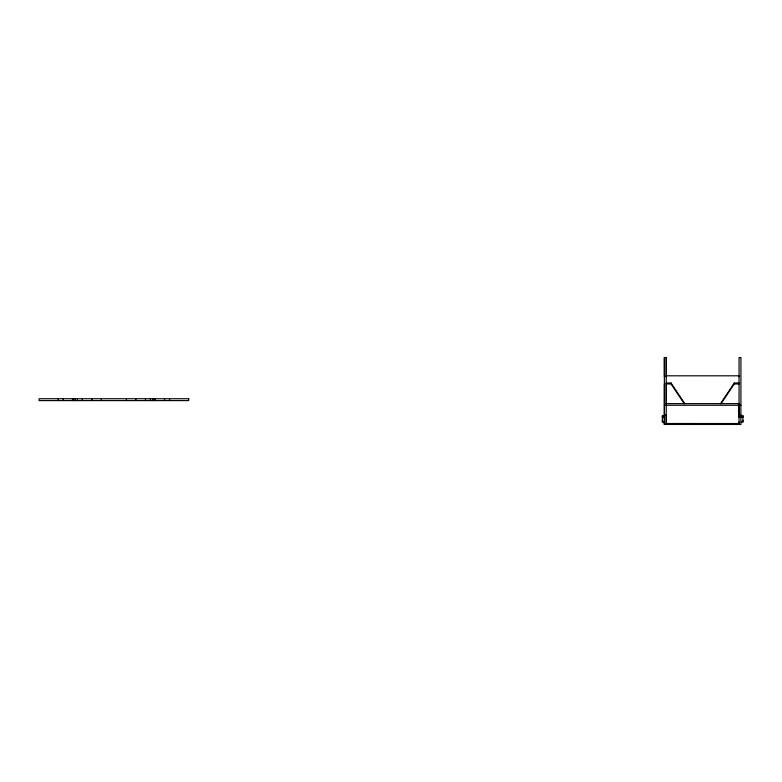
<?xml version="1.0" encoding="UTF-8"?>
<svg xmlns="http://www.w3.org/2000/svg" width="782" height="782" viewBox="0 0 782 782"><rect width="100%" height="100%" fill="white"/><g stroke="black" fill="none" stroke-linecap="round" stroke-linejoin="round"><path stroke-width="1.17" d="M664.045 421.948L662.383 421.948L662.383 420.325M662.383 415.711L662.374 417.334L664.045 417.334L664.045 415.506L662.383 415.711L662.383 421.948M739.068 376.748L739.068 375.81L666.244 375.8L666.244 376.728L666.244 357.54L664.368 357.54L664.358 424.45L740.906 424.46L740.935 357.55L739.058 357.55L739.039 424.46M666.244 357.54L666.235 424.45L666.235 414.841L664.358 414.841M741.238 415.516L741.228 417.344L742.9 417.353L742.9 415.731L741.238 415.731M741.238 421.967L742.9 421.967L742.9 420.345M720.457 403.708L734.259 383.014L739.068 383.014L739.068 383.952L734.259 383.952L721.112 403.659M684.837 403.698L671.054 383.004L666.244 383.004L666.264 404.206M666.244 383.942L671.054 383.942L684.182 403.649M666.225 403.629L739.049 403.649M740.916 405.272L664.348 405.252M739.039 414.851L740.916 414.851M666.225 423.512L739.049 423.521M742.9 415.731L742.9 421.967M739.049 405.272L739.049 417.344M739.049 421.967L739.049 424.46M734.259 383.014L734.259 383.952M671.054 383.004L671.054 383.942M664.368 357.54L664.387 376.728M664.387 383.942L664.387 416.112M664.368 417.334L664.377 424.45L664.387 422.065M169.528 398.732L169.528 400.599M164.533 398.732L164.533 400.599M155.305 398.732L155.305 400.599M154.162 398.732L154.162 400.599M152.49 398.732L152.49 400.599M150.31 398.732L150.31 400.599M145.501 398.732L145.501 400.599M135.892 398.732L135.892 400.599M126.449 398.732L126.449 400.599M101.347 398.732L101.347 400.599M91.905 398.732L91.905 400.599M82.296 398.732L82.296 400.599M77.486 398.732L77.486 400.599M75.307 398.732L75.307 400.599M73.635 398.732L73.635 400.599M72.491 398.732L72.491 400.599M63.264 398.732L63.264 400.599M58.269 398.732L58.269 400.599M188.697 398.732L39.1 398.732L39.1 400.599L188.697 400.599L188.697 398.732"/></g></svg>
